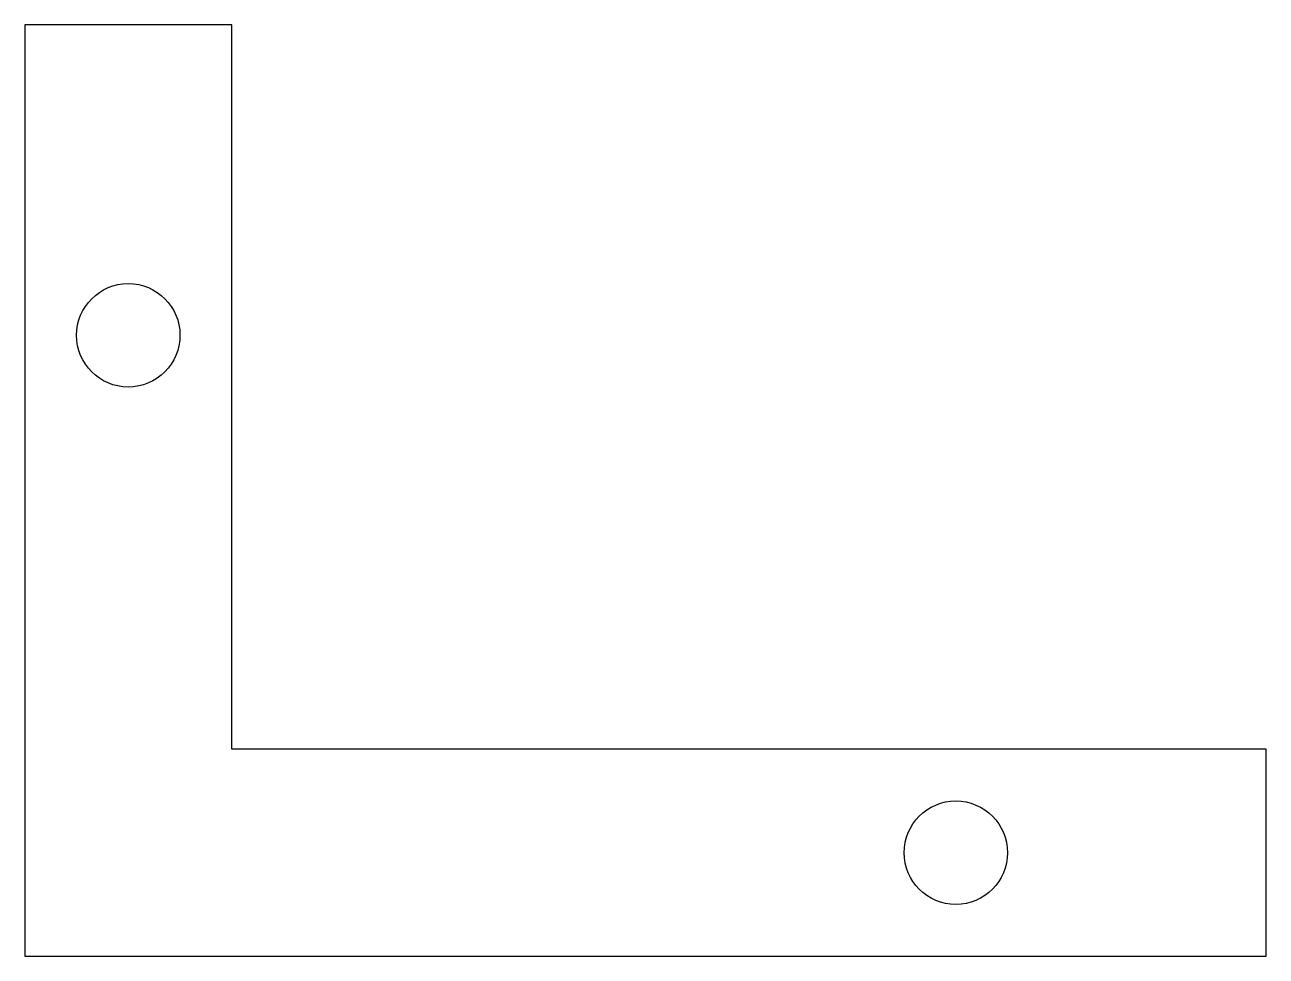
# Model space of a CAD drawing. Header units: metres. Extents: x 0 to 120, y 0 to 90.
import ezdxf

# ---------------------------------------------------------------- set-up
doc = ezdxf.new("R2010")
doc.units = ezdxf.units.M
doc.layers.add('HOLE', color=7, linetype='Continuous')
doc.layers.add('OUTER', color=7, linetype='Continuous')

msp = doc.modelspace()

# ---------------------------------------------------------------- linework, layer by layer
at = {"layer": 'HOLE'}
for centre in [(10, 60), (90, 10)]:
    msp.add_circle(centre, 5, dxfattribs=at)
at = {"layer": 'OUTER'}
msp.add_lwpolyline([(0, 0), (120, 0), (120, 20), (20, 20), (20, 90), (0, 90), (0, 0)], dxfattribs=at)

doc.saveas('drawing.dxf')
